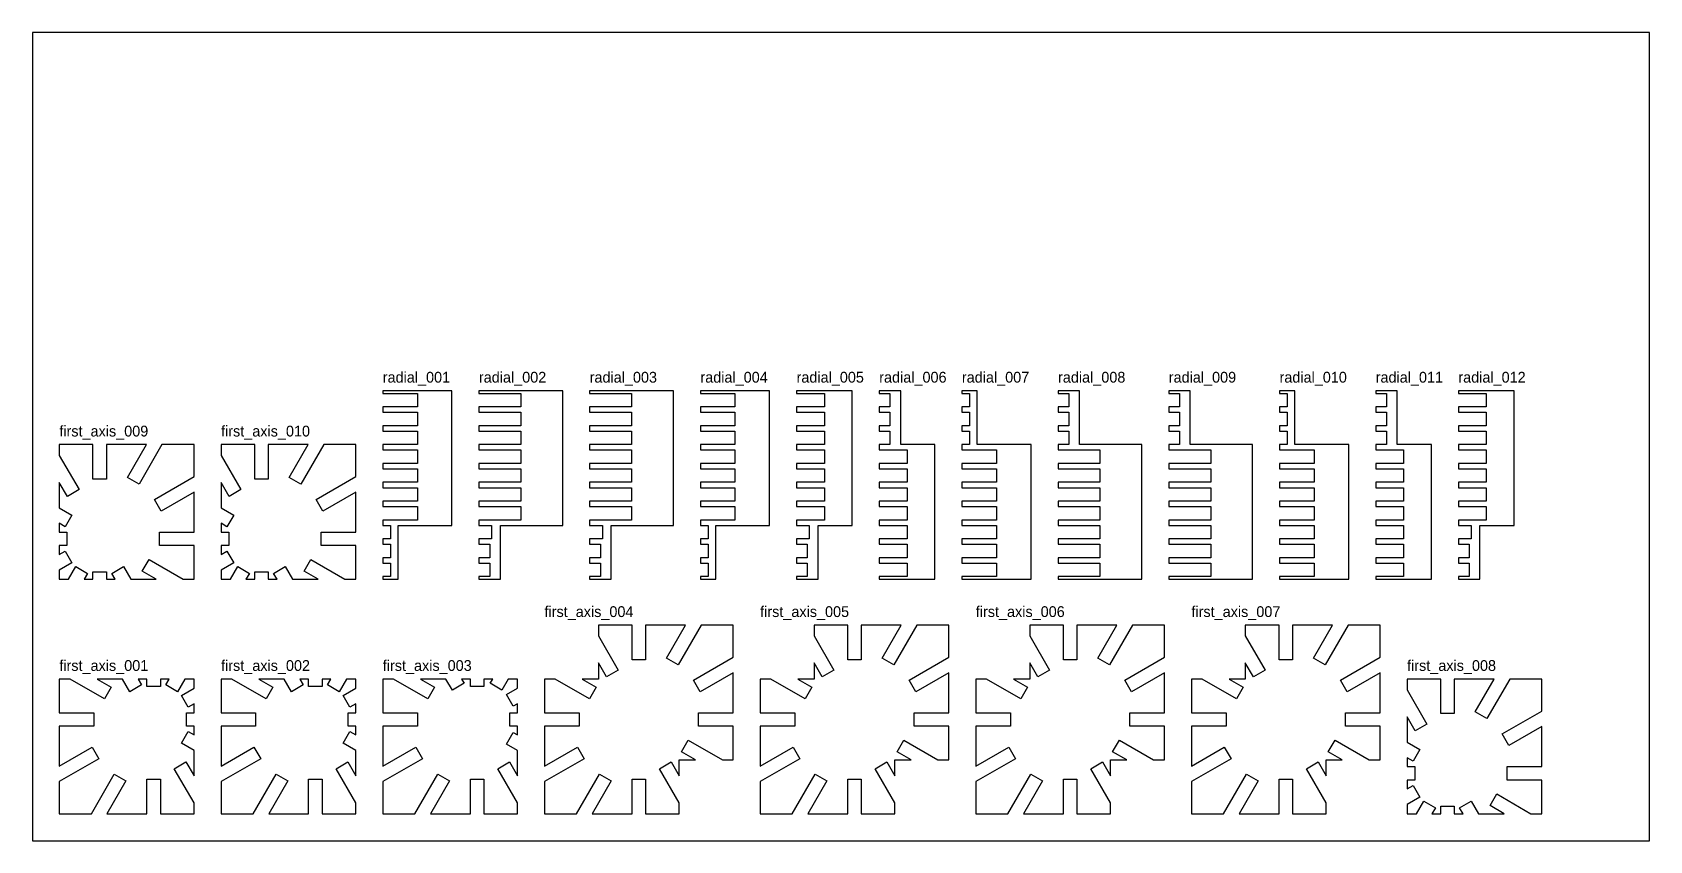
# Model space of a CAD drawing. Header units: metres. Extents: x 0 to 600, y 0 to 300.
import ezdxf

# ---------------------------------------------------------------- set-up
doc = ezdxf.new("R2010")
doc.units = ezdxf.units.M

msp = doc.modelspace()

# ---------------------------------------------------------------- linework, layer by layer
at = {"layer": 'first_axis_001'}
for p, q in [((14.019238, 60), (10, 60)), ((10, 60), (10, 47.5)), ((26.719555, 52.667468), (14.019238, 60)), ((33.452995, 60), (24.019238, 60)), ((24.019238, 60), (29.219555, 56.997595)), ((36.172278, 55.290064), (33.452995, 60)), ((42.5, 60), (39.226497, 60)), ((39.226497, 60), (40.502405, 57.790064)), ((42.5, 57.165064), (42.5, 60)), ((50.773503, 60), (47.5, 60)), ((47.5, 60), (47.5, 57.165064)), ((49.497595, 57.790064), (50.773503, 60)), ((56.547005, 60), (53.827722, 55.290064)), ((60, 60), (56.547005, 60)), ((60, 56.547005), (60, 60)), ((29.219555, 56.997595), (26.719555, 52.667468)), ((40.502405, 57.790064), (36.172278, 55.290064)), ((47.5, 57.165064), (42.5, 57.165064)), ((53.827722, 55.290064), (49.497595, 57.790064)), ((55.290064, 53.827722), (60, 56.547005)), ((57.790064, 49.497595), (55.290064, 53.827722)), ((60, 50.773503), (57.790064, 49.497595)), ((60, 47.5), (60, 50.773503)), ((10, 47.5), (22.834936, 47.5)), ((22.834936, 42.5), (10, 42.5)), ((10, 42.5), (10, 27.679492)), ((22.834936, 47.5), (22.834936, 42.5)), ((57.165064, 42.5), (57.165064, 47.5)), ((57.165064, 47.5), (60, 47.5)), ((60, 42.5), (57.165064, 42.5)), ((60, 39.226497), (60, 42.5)), ((55.290064, 36.172278), (57.790064, 40.502405)), ((60, 33.452995), (55.290064, 36.172278)), ((57.790064, 40.502405), (60, 39.226497)), ((10, 27.679492), (22.209936, 34.728902)), ((24.709936, 30.398775), (10, 21.905989)), ((22.209936, 34.728902), (24.709936, 30.398775)), ((60, 24.019238), (60, 33.452995)), ((21.905989, 10), (30.398775, 24.709936)), ((30.398775, 24.709936), (34.728902, 22.209936)), ((52.667468, 26.719555), (56.997595, 29.219555)), ((60, 14.019238), (52.667468, 26.719555)), ((56.997595, 29.219555), (60, 24.019238)), ((10, 21.905989), (10, 10)), ((34.728902, 22.209936), (27.679492, 10)), ((42.5, 10), (42.5, 22.834936)), ((42.5, 22.834936), (47.5, 22.834936)), ((47.5, 22.834936), (47.5, 10)), ((60, 10), (60, 14.019238)), ((10, 10), (21.905989, 10)), ((27.679492, 10), (42.5, 10)), ((47.5, 10), (60, 10))]:
    msp.add_line(p, q, dxfattribs=at)
at = {"layer": 'first_axis_002'}
for p, q in [((74.019238, 60), (70, 60)), ((70, 60), (70, 47.5)), ((86.719555, 52.667468), (74.019238, 60)), ((93.452995, 60), (84.019238, 60)), ((84.019238, 60), (89.219555, 56.997595)), ((96.172278, 55.290064), (93.452995, 60)), ((102.5, 60), (99.226497, 60)), ((99.226497, 60), (100.502405, 57.790064)), ((102.5, 57.165064), (102.5, 60)), ((110.773503, 60), (107.5, 60)), ((107.5, 60), (107.5, 57.165064)), ((109.497595, 57.790064), (110.773503, 60)), ((116.547005, 60), (113.827722, 55.290064)), ((120, 60), (116.547005, 60)), ((120, 56.547005), (120, 60)), ((89.219555, 56.997595), (86.719555, 52.667468)), ((100.502405, 57.790064), (96.172278, 55.290064)), ((107.5, 57.165064), (102.5, 57.165064)), ((113.827722, 55.290064), (109.497595, 57.790064)), ((115.290064, 53.827722), (120, 56.547005)), ((117.790064, 49.497595), (115.290064, 53.827722)), ((120, 50.773503), (117.790064, 49.497595)), ((120, 47.5), (120, 50.773503)), ((70, 47.5), (82.834936, 47.5)), ((82.834936, 42.5), (70, 42.5)), ((70, 42.5), (70, 27.679492)), ((82.834936, 47.5), (82.834936, 42.5)), ((117.165064, 42.5), (117.165064, 47.5)), ((117.165064, 47.5), (120, 47.5)), ((120, 42.5), (117.165064, 42.5)), ((120, 39.226497), (120, 42.5)), ((115.290064, 36.172278), (117.790064, 40.502405)), ((120, 33.452995), (115.290064, 36.172278)), ((117.790064, 40.502405), (120, 39.226497)), ((70, 27.679492), (82.209936, 34.728902)), ((84.709936, 30.398775), (70, 21.905989)), ((82.209936, 34.728902), (84.709936, 30.398775)), ((120, 24.019238), (120, 33.452995)), ((81.905989, 10), (90.398775, 24.709936)), ((90.398775, 24.709936), (94.728902, 22.209936)), ((112.667468, 26.719555), (116.997595, 29.219555)), ((120, 14.019238), (112.667468, 26.719555)), ((116.997595, 29.219555), (120, 24.019238)), ((70, 21.905989), (70, 10)), ((94.728902, 22.209936), (87.679492, 10)), ((102.5, 10), (102.5, 22.834936)), ((102.5, 22.834936), (107.5, 22.834936)), ((107.5, 22.834936), (107.5, 10)), ((120, 10), (120, 14.019238)), ((70, 10), (81.905989, 10)), ((87.679492, 10), (102.5, 10)), ((107.5, 10), (120, 10))]:
    msp.add_line(p, q, dxfattribs=at)
at = {"layer": 'first_axis_003'}
for p, q in [((134.019238, 60), (130, 60)), ((130, 60), (130, 47.5)), ((146.719555, 52.667468), (134.019238, 60)), ((153.452995, 60), (144.019238, 60)), ((144.019238, 60), (149.219555, 56.997595)), ((155.811434, 55.915064), (153.452995, 60)), ((162.5, 60), (159.226497, 60)), ((159.226497, 60), (160.141561, 58.415064)), ((162.5, 57.165064), (162.5, 60)), ((170.773503, 60), (167.5, 60)), ((167.5, 60), (167.5, 57.165064)), ((169.858439, 58.415064), (170.773503, 60)), ((176.547005, 60), (174.188566, 55.915064)), ((180, 60), (176.547005, 60)), ((180, 56.547005), (180, 60)), ((149.219555, 56.997595), (146.719555, 52.667468)), ((160.141561, 58.415064), (155.811434, 55.915064)), ((167.5, 57.165064), (162.5, 57.165064)), ((174.188566, 55.915064), (169.858439, 58.415064)), ((175.915064, 54.188566), (180, 56.547005)), ((178.415064, 49.858439), (175.915064, 54.188566)), ((180, 50.773503), (178.415064, 49.858439)), ((180, 47.5), (180, 50.773503)), ((130, 47.5), (142.834936, 47.5)), ((142.834936, 42.5), (130, 42.5)), ((130, 42.5), (130, 27.679492)), ((142.834936, 47.5), (142.834936, 42.5)), ((177.165064, 42.5), (177.165064, 47.5)), ((177.165064, 47.5), (180, 47.5)), ((180, 42.5), (177.165064, 42.5)), ((180, 39.226497), (180, 42.5)), ((175.915064, 35.811434), (178.415064, 40.141561)), ((178.415064, 40.141561), (180, 39.226497)), ((130, 27.679492), (142.209936, 34.728902)), ((144.709936, 30.398775), (130, 21.905989)), ((142.209936, 34.728902), (144.709936, 30.398775)), ((180, 33.452995), (175.915064, 35.811434)), ((180, 24.019238), (180, 33.452995)), ((141.905989, 10), (150.398775, 24.709936)), ((150.398775, 24.709936), (154.728902, 22.209936)), ((172.667468, 26.719555), (176.997595, 29.219555)), ((180, 14.019238), (172.667468, 26.719555)), ((176.997595, 29.219555), (180, 24.019238)), ((130, 21.905989), (130, 10)), ((154.728902, 22.209936), (147.679492, 10)), ((162.5, 10), (162.5, 22.834936)), ((162.5, 22.834936), (167.5, 22.834936)), ((167.5, 22.834936), (167.5, 10)), ((180, 10), (180, 14.019238)), ((130, 10), (141.905989, 10)), ((147.679492, 10), (162.5, 10)), ((167.5, 10), (180, 10))]:
    msp.add_line(p, q, dxfattribs=at)
at = {"layer": 'first_axis_004'}
for p, q in [((222.5, 80), (210, 80)), ((210, 80), (210, 75.980762)), ((222.5, 67.165064), (222.5, 80)), ((242.320508, 80), (227.5, 80)), ((227.5, 80), (227.5, 67.165064)), ((235.271098, 67.790064), (242.320508, 80)), ((248.094011, 80), (239.601225, 65.290064)), ((260, 80), (248.094011, 80)), ((260, 68.094011), (260, 80)), ((210, 75.980762), (217.332532, 63.280445)), ((227.5, 67.165064), (222.5, 67.165064)), ((239.601225, 65.290064), (235.271098, 67.790064)), ((245.290064, 59.601225), (260, 68.094011)), ((194.019238, 60), (190, 60)), ((190, 60), (190, 47.5)), ((206.719555, 52.667468), (194.019238, 60)), ((210, 60), (204.019238, 60)), ((204.019238, 60), (209.219555, 56.997595)), ((213.002405, 60.780445), (210, 65.980762)), ((210, 65.980762), (210, 60)), ((217.332532, 63.280445), (213.002405, 60.780445)), ((260, 62.320508), (247.790064, 55.271098)), ((260, 47.5), (260, 62.320508)), ((209.219555, 56.997595), (206.719555, 52.667468)), ((247.790064, 55.271098), (245.290064, 59.601225)), ((190, 47.5), (202.834936, 47.5)), ((202.834936, 42.5), (190, 42.5)), ((190, 42.5), (190, 27.679492)), ((202.834936, 47.5), (202.834936, 42.5)), ((247.165064, 42.5), (247.165064, 47.5)), ((247.165064, 47.5), (260, 47.5)), ((260, 42.5), (247.165064, 42.5)), ((260, 30), (260, 42.5)), ((240.780445, 33.002405), (243.280445, 37.332532)), ((243.280445, 37.332532), (255.980762, 30)), ((190, 27.679492), (202.209936, 34.728902)), ((204.709936, 30.398775), (190, 21.905989)), ((202.209936, 34.728902), (204.709936, 30.398775)), ((240, 24.019238), (240, 30)), ((240, 30), (245.980762, 30)), ((245.980762, 30), (240.780445, 33.002405)), ((255.980762, 30), (260, 30)), ((201.905989, 10), (210.398775, 24.709936)), ((210.398775, 24.709936), (214.728902, 22.209936)), ((232.667468, 26.719555), (236.997595, 29.219555)), ((240, 14.019238), (232.667468, 26.719555)), ((236.997595, 29.219555), (240, 24.019238)), ((190, 21.905989), (190, 10)), ((214.728902, 22.209936), (207.679492, 10)), ((222.5, 10), (222.5, 22.834936)), ((222.5, 22.834936), (227.5, 22.834936)), ((227.5, 22.834936), (227.5, 10)), ((240, 10), (240, 14.019238)), ((190, 10), (201.905989, 10)), ((207.679492, 10), (222.5, 10)), ((227.5, 10), (240, 10))]:
    msp.add_line(p, q, dxfattribs=at)
at = {"layer": 'first_axis_005'}
for p, q in [((302.5, 80), (290, 80)), ((290, 80), (290, 75.980762)), ((302.5, 67.165064), (302.5, 80)), ((322.320508, 80), (307.5, 80)), ((307.5, 80), (307.5, 67.165064)), ((315.271098, 67.790064), (322.320508, 80)), ((328.094011, 80), (319.601225, 65.290064)), ((340, 80), (328.094011, 80)), ((340, 68.094011), (340, 80)), ((290, 75.980762), (297.332532, 63.280445)), ((307.5, 67.165064), (302.5, 67.165064)), ((319.601225, 65.290064), (315.271098, 67.790064)), ((325.290064, 59.601225), (340, 68.094011)), ((274.019238, 60), (270, 60)), ((270, 60), (270, 47.5)), ((286.719555, 52.667468), (274.019238, 60)), ((290, 60), (284.019238, 60)), ((284.019238, 60), (289.219555, 56.997595)), ((293.002405, 60.780445), (290, 65.980762)), ((290, 65.980762), (290, 60)), ((297.332532, 63.280445), (293.002405, 60.780445)), ((340, 62.320508), (327.790064, 55.271098)), ((340, 47.5), (340, 62.320508)), ((289.219555, 56.997595), (286.719555, 52.667468)), ((327.790064, 55.271098), (325.290064, 59.601225)), ((270, 47.5), (282.834936, 47.5)), ((282.834936, 42.5), (270, 42.5)), ((270, 42.5), (270, 27.679492)), ((282.834936, 47.5), (282.834936, 42.5)), ((327.165064, 42.5), (327.165064, 47.5)), ((327.165064, 47.5), (340, 47.5)), ((340, 42.5), (327.165064, 42.5)), ((340, 30), (340, 42.5)), ((320.780445, 33.002405), (323.280445, 37.332532)), ((323.280445, 37.332532), (335.980762, 30)), ((270, 27.679492), (282.209936, 34.728902)), ((284.709936, 30.398775), (270, 21.905989)), ((282.209936, 34.728902), (284.709936, 30.398775)), ((320, 24.019238), (320, 30)), ((320, 30), (325.980762, 30)), ((325.980762, 30), (320.780445, 33.002405)), ((335.980762, 30), (340, 30)), ((281.905989, 10), (290.398775, 24.709936)), ((290.398775, 24.709936), (294.728902, 22.209936)), ((312.667468, 26.719555), (316.997595, 29.219555)), ((320, 14.019238), (312.667468, 26.719555)), ((316.997595, 29.219555), (320, 24.019238)), ((270, 21.905989), (270, 10)), ((294.728902, 22.209936), (287.679492, 10)), ((302.5, 10), (302.5, 22.834936)), ((302.5, 22.834936), (307.5, 22.834936)), ((307.5, 22.834936), (307.5, 10)), ((320, 10), (320, 14.019238)), ((270, 10), (281.905989, 10)), ((287.679492, 10), (302.5, 10)), ((307.5, 10), (320, 10))]:
    msp.add_line(p, q, dxfattribs=at)
at = {"layer": 'first_axis_006'}
for p, q in [((382.5, 80), (370, 80)), ((370, 80), (370, 75.980762)), ((382.5, 67.165064), (382.5, 80)), ((402.320508, 80), (387.5, 80)), ((387.5, 80), (387.5, 67.165064)), ((395.271098, 67.790064), (402.320508, 80)), ((408.094011, 80), (399.601225, 65.290064)), ((420, 80), (408.094011, 80)), ((420, 68.094011), (420, 80)), ((370, 75.980762), (377.332532, 63.280445)), ((387.5, 67.165064), (382.5, 67.165064)), ((399.601225, 65.290064), (395.271098, 67.790064)), ((405.290064, 59.601225), (420, 68.094011)), ((354.019238, 60), (350, 60)), ((350, 60), (350, 47.5)), ((366.719555, 52.667468), (354.019238, 60)), ((370, 60), (364.019238, 60)), ((364.019238, 60), (369.219555, 56.997595)), ((373.002405, 60.780445), (370, 65.980762)), ((370, 65.980762), (370, 60)), ((377.332532, 63.280445), (373.002405, 60.780445)), ((420, 62.320508), (407.790064, 55.271098)), ((420, 47.5), (420, 62.320508)), ((369.219555, 56.997595), (366.719555, 52.667468)), ((407.790064, 55.271098), (405.290064, 59.601225)), ((350, 47.5), (362.834936, 47.5)), ((362.834936, 42.5), (350, 42.5)), ((350, 42.5), (350, 27.679492)), ((362.834936, 47.5), (362.834936, 42.5)), ((407.165064, 42.5), (407.165064, 47.5)), ((407.165064, 47.5), (420, 47.5)), ((420, 42.5), (407.165064, 42.5)), ((420, 30), (420, 42.5)), ((400.780445, 33.002405), (403.280445, 37.332532)), ((403.280445, 37.332532), (415.980762, 30)), ((350, 27.679492), (362.209936, 34.728902)), ((364.709936, 30.398775), (350, 21.905989)), ((362.209936, 34.728902), (364.709936, 30.398775)), ((400, 24.019238), (400, 30)), ((400, 30), (405.980762, 30)), ((405.980762, 30), (400.780445, 33.002405)), ((415.980762, 30), (420, 30)), ((361.905989, 10), (370.398775, 24.709936)), ((370.398775, 24.709936), (374.728902, 22.209936)), ((392.667468, 26.719555), (396.997595, 29.219555)), ((400, 14.019238), (392.667468, 26.719555)), ((396.997595, 29.219555), (400, 24.019238)), ((350, 21.905989), (350, 10)), ((374.728902, 22.209936), (367.679492, 10)), ((382.5, 10), (382.5, 22.834936)), ((382.5, 22.834936), (387.5, 22.834936)), ((387.5, 22.834936), (387.5, 10)), ((400, 10), (400, 14.019238)), ((350, 10), (361.905989, 10)), ((367.679492, 10), (382.5, 10)), ((387.5, 10), (400, 10))]:
    msp.add_line(p, q, dxfattribs=at)
at = {"layer": 'first_axis_007'}
for p, q in [((462.5, 80), (450, 80)), ((450, 80), (450, 75.980762)), ((462.5, 67.165064), (462.5, 80)), ((482.320508, 80), (467.5, 80)), ((467.5, 80), (467.5, 67.165064)), ((475.271098, 67.790064), (482.320508, 80)), ((488.094011, 80), (479.601225, 65.290064)), ((500, 80), (488.094011, 80)), ((500, 68.094011), (500, 80)), ((450, 75.980762), (457.332532, 63.280445)), ((467.5, 67.165064), (462.5, 67.165064)), ((479.601225, 65.290064), (475.271098, 67.790064)), ((485.290064, 59.601225), (500, 68.094011)), ((434.019238, 60), (430, 60)), ((430, 60), (430, 47.5)), ((446.719555, 52.667468), (434.019238, 60)), ((450, 60), (444.019238, 60)), ((444.019238, 60), (449.219555, 56.997595)), ((453.002405, 60.780445), (450, 65.980762)), ((450, 65.980762), (450, 60)), ((457.332532, 63.280445), (453.002405, 60.780445)), ((500, 62.320508), (487.790064, 55.271098)), ((500, 47.5), (500, 62.320508)), ((449.219555, 56.997595), (446.719555, 52.667468)), ((487.790064, 55.271098), (485.290064, 59.601225)), ((430, 47.5), (442.834936, 47.5)), ((442.834936, 42.5), (430, 42.5)), ((430, 42.5), (430, 27.679492)), ((442.834936, 47.5), (442.834936, 42.5)), ((487.165064, 42.5), (487.165064, 47.5)), ((487.165064, 47.5), (500, 47.5)), ((500, 42.5), (487.165064, 42.5)), ((500, 30), (500, 42.5)), ((480.780445, 33.002405), (483.280445, 37.332532)), ((483.280445, 37.332532), (495.980762, 30)), ((430, 27.679492), (442.209936, 34.728902)), ((444.709936, 30.398775), (430, 21.905989)), ((442.209936, 34.728902), (444.709936, 30.398775)), ((480, 24.019238), (480, 30)), ((480, 30), (485.980762, 30)), ((485.980762, 30), (480.780445, 33.002405)), ((495.980762, 30), (500, 30)), ((441.905989, 10), (450.398775, 24.709936)), ((450.398775, 24.709936), (454.728902, 22.209936)), ((472.667468, 26.719555), (476.997595, 29.219555)), ((480, 14.019238), (472.667468, 26.719555)), ((476.997595, 29.219555), (480, 24.019238)), ((430, 21.905989), (430, 10)), ((454.728902, 22.209936), (447.679492, 10)), ((462.5, 10), (462.5, 22.834936)), ((462.5, 22.834936), (467.5, 22.834936)), ((467.5, 22.834936), (467.5, 10)), ((480, 10), (480, 14.019238)), ((430, 10), (441.905989, 10)), ((447.679492, 10), (462.5, 10)), ((467.5, 10), (480, 10))]:
    msp.add_line(p, q, dxfattribs=at)
at = {"layer": 'first_axis_008'}
for p, q in [((522.5, 60), (510, 60)), ((510, 60), (510, 55.980762)), ((522.5, 47.165064), (522.5, 60)), ((542.320508, 60), (527.5, 60)), ((527.5, 60), (527.5, 47.165064)), ((535.271098, 47.790064), (542.320508, 60)), ((548.094011, 60), (539.601225, 45.290064)), ((560, 60), (548.094011, 60)), ((560, 48.094011), (560, 60)), ((510, 55.980762), (517.332532, 43.280445)), ((545.290064, 39.601225), (560, 48.094011)), ((513.002405, 40.780445), (510, 45.980762)), ((510, 45.980762), (510, 36.547005)), ((517.332532, 43.280445), (513.002405, 40.780445)), ((527.5, 47.165064), (522.5, 47.165064)), ((539.601225, 45.290064), (535.271098, 47.790064)), ((560, 42.320508), (547.790064, 35.271098)), ((560, 27.5), (560, 42.320508)), ((510, 36.547005), (514.709936, 33.827722)), ((547.790064, 35.271098), (545.290064, 39.601225)), ((512.209936, 29.497595), (510, 30.773503)), ((510, 30.773503), (510, 27.5)), ((514.709936, 33.827722), (512.209936, 29.497595)), ((510, 27.5), (512.834936, 27.5)), ((512.834936, 27.5), (512.834936, 22.5)), ((547.165064, 22.5), (547.165064, 27.5)), ((547.165064, 27.5), (560, 27.5)), ((512.834936, 22.5), (510, 22.5)), ((510, 22.5), (510, 19.226497)), ((510, 19.226497), (512.209936, 20.502405)), ((512.209936, 20.502405), (514.709936, 16.172278)), ((560, 22.5), (547.165064, 22.5)), ((560, 10), (560, 22.5)), ((514.709936, 16.172278), (510, 13.452995)), ((510, 13.452995), (510, 10)), ((513.452995, 10), (516.172278, 14.709936)), ((516.172278, 14.709936), (520.502405, 12.209936)), ((520.502405, 12.209936), (519.226497, 10)), ((522.5, 10), (522.5, 12.834936)), ((522.5, 12.834936), (527.5, 12.834936)), ((527.5, 12.834936), (527.5, 10)), ((529.497595, 12.209936), (533.827722, 14.709936)), ((530.773503, 10), (529.497595, 12.209936)), ((533.827722, 14.709936), (536.547005, 10)), ((540.780445, 13.002405), (543.280445, 17.332532)), ((545.980762, 10), (540.780445, 13.002405)), ((543.280445, 17.332532), (555.980762, 10)), ((510, 10), (513.452995, 10)), ((519.226497, 10), (522.5, 10)), ((527.5, 10), (530.773503, 10)), ((536.547005, 10), (545.980762, 10)), ((555.980762, 10), (560, 10))]:
    msp.add_line(p, q, dxfattribs=at)
at = {"layer": 'first_axis_009'}
for p, q in [((22.5, 147), (10, 147)), ((10, 147), (10, 142.980762)), ((22.5, 134.165064), (22.5, 147)), ((42.320508, 147), (27.5, 147)), ((27.5, 147), (27.5, 134.165064)), ((35.271098, 134.790064), (42.320508, 147)), ((48.094011, 147), (39.601225, 132.290064)), ((60, 147), (48.094011, 147)), ((60, 135.094011), (60, 147)), ((10, 142.980762), (17.332532, 130.280445)), ((13.002405, 127.780445), (10, 132.980762)), ((10, 132.980762), (10, 123.547005)), ((27.5, 134.165064), (22.5, 134.165064)), ((39.601225, 132.290064), (35.271098, 134.790064)), ((45.290064, 126.601225), (60, 135.094011)), ((17.332532, 130.280445), (13.002405, 127.780445)), ((47.790064, 122.271098), (45.290064, 126.601225)), ((60, 129.320508), (47.790064, 122.271098)), ((60, 114.5), (60, 129.320508)), ((10, 123.547005), (14.709936, 120.827722)), ((14.709936, 120.827722), (12.209936, 116.497595)), ((12.209936, 116.497595), (10, 117.773503)), ((10, 117.773503), (10, 114.5)), ((10, 114.5), (12.834936, 114.5)), ((12.834936, 114.5), (12.834936, 109.5)), ((47.165064, 109.5), (47.165064, 114.5)), ((47.165064, 114.5), (60, 114.5)), ((12.834936, 109.5), (10, 109.5)), ((10, 109.5), (10, 106.226497)), ((60, 109.5), (47.165064, 109.5)), ((60, 97), (60, 109.5)), ((10, 106.226497), (12.209936, 107.502405)), ((14.709936, 103.172278), (10, 100.452995)), ((12.209936, 107.502405), (14.709936, 103.172278)), ((40.780445, 100.002405), (43.280445, 104.332532)), ((43.280445, 104.332532), (55.980762, 97)), ((10, 100.452995), (10, 97)), ((10, 97), (13.452995, 97)), ((13.452995, 97), (16.172278, 101.709936)), ((16.172278, 101.709936), (20.502405, 99.209936)), ((20.502405, 99.209936), (19.226497, 97)), ((19.226497, 97), (22.5, 97)), ((22.5, 97), (22.5, 99.834936)), ((22.5, 99.834936), (27.5, 99.834936)), ((27.5, 99.834936), (27.5, 97)), ((27.5, 97), (30.773503, 97)), ((29.497595, 99.209936), (33.827722, 101.709936)), ((30.773503, 97), (29.497595, 99.209936)), ((33.827722, 101.709936), (36.547005, 97)), ((36.547005, 97), (45.980762, 97)), ((45.980762, 97), (40.780445, 100.002405)), ((55.980762, 97), (60, 97))]:
    msp.add_line(p, q, dxfattribs=at)
at = {"layer": 'first_axis_010'}
for p, q in [((82.5, 147), (70, 147)), ((70, 147), (70, 142.980762)), ((82.5, 134.165064), (82.5, 147)), ((102.320508, 147), (87.5, 147)), ((87.5, 147), (87.5, 134.165064)), ((95.271098, 134.790064), (102.320508, 147)), ((108.094011, 147), (99.601225, 132.290064)), ((120, 147), (108.094011, 147)), ((120, 135.094011), (120, 147)), ((70, 142.980762), (77.332532, 130.280445)), ((73.002405, 127.780445), (70, 132.980762)), ((70, 132.980762), (70, 123.547005)), ((87.5, 134.165064), (82.5, 134.165064)), ((99.601225, 132.290064), (95.271098, 134.790064)), ((105.290064, 126.601225), (120, 135.094011)), ((77.332532, 130.280445), (73.002405, 127.780445)), ((107.790064, 122.271098), (105.290064, 126.601225)), ((120, 129.320508), (107.790064, 122.271098)), ((120, 114.5), (120, 129.320508)), ((70, 123.547005), (74.709936, 120.827722)), ((74.709936, 120.827722), (72.209936, 116.497595)), ((72.209936, 116.497595), (70, 117.773503)), ((70, 117.773503), (70, 114.5)), ((70, 114.5), (72.834936, 114.5)), ((72.834936, 114.5), (72.834936, 109.5)), ((107.165064, 109.5), (107.165064, 114.5)), ((107.165064, 114.5), (120, 114.5)), ((72.834936, 109.5), (70, 109.5)), ((70, 109.5), (70, 106.226497)), ((120, 109.5), (107.165064, 109.5)), ((120, 97), (120, 109.5)), ((70, 106.226497), (72.209936, 107.502405)), ((74.709936, 103.172278), (70, 100.452995)), ((72.209936, 107.502405), (74.709936, 103.172278)), ((100.780445, 100.002405), (103.280445, 104.332532)), ((103.280445, 104.332532), (115.980762, 97)), ((70, 100.452995), (70, 97)), ((70, 97), (73.452995, 97)), ((73.452995, 97), (76.172278, 101.709936)), ((76.172278, 101.709936), (80.502405, 99.209936)), ((80.502405, 99.209936), (79.226497, 97)), ((79.226497, 97), (82.5, 97)), ((82.5, 97), (82.5, 99.834936)), ((82.5, 99.834936), (87.5, 99.834936)), ((87.5, 99.834936), (87.5, 97)), ((87.5, 97), (90.773503, 97)), ((89.497595, 99.209936), (93.827722, 101.709936)), ((90.773503, 97), (89.497595, 99.209936)), ((93.827722, 101.709936), (96.547005, 97)), ((96.547005, 97), (105.980762, 97)), ((105.980762, 97), (100.780445, 100.002405)), ((115.980762, 97), (120, 97))]:
    msp.add_line(p, q, dxfattribs=at)
at = {"layer": 'radial_001'}
for p, q in [((155.669873, 167), (130, 167)), ((130, 167), (130, 166)), ((130, 166), (142.834936, 166)), ((142.834936, 166), (142.834936, 161)), ((155.669873, 117), (155.669873, 167)), ((142.834936, 161), (130, 161)), ((130, 161), (130, 159)), ((130, 159), (142.834936, 159)), ((142.834936, 159), (142.834936, 154)), ((142.834936, 154), (130, 154)), ((130, 154), (130, 152)), ((130, 152), (142.834936, 152)), ((142.834936, 152), (142.834936, 147)), ((142.834936, 147), (130, 147)), ((130, 147), (130, 145)), ((130, 145), (142.834936, 145)), ((142.834936, 145), (142.834936, 140)), ((142.834936, 140), (130, 140)), ((130, 140), (130, 138)), ((130, 138), (142.834936, 138)), ((142.834936, 138), (142.834936, 133)), ((142.834936, 133), (130, 133)), ((130, 133), (130, 131)), ((130, 131), (142.834936, 131)), ((142.834936, 126), (130, 126)), ((130, 126), (130, 124)), ((142.834936, 131), (142.834936, 126)), ((130, 124), (142.834936, 124)), ((142.834936, 124), (142.834936, 119)), ((142.834936, 119), (130, 119)), ((130, 119), (130, 117)), ((130, 117), (132.834936, 117)), ((132.834936, 117), (132.834936, 112)), ((135.669873, 117), (155.669873, 117)), ((135.669873, 97), (135.669873, 117)), ((132.834936, 112), (130, 112)), ((130, 112), (130, 110)), ((130, 110), (132.834936, 110)), ((132.834936, 110), (132.834936, 105)), ((132.834936, 105), (130, 105)), ((130, 105), (130, 103)), ((130, 103), (132.834936, 103)), ((132.834936, 103), (132.834936, 98)), ((132.834936, 98), (130, 98)), ((130, 98), (130, 97)), ((130, 97), (135.669873, 97))]:
    msp.add_line(p, q, dxfattribs=at)
at = {"layer": 'radial_002'}
for p, q in [((196.754265, 167), (165.669873, 167)), ((165.669873, 167), (165.669873, 166)), ((165.669873, 166), (181.212069, 166)), ((181.212069, 166), (181.212069, 161)), ((196.754265, 117), (196.754265, 167)), ((181.212069, 161), (165.669873, 161)), ((165.669873, 161), (165.669873, 159)), ((165.669873, 159), (181.212069, 159)), ((181.212069, 159), (181.212069, 154)), ((181.212069, 154), (165.669873, 154)), ((165.669873, 154), (165.669873, 152)), ((165.669873, 152), (181.212069, 152)), ((181.212069, 152), (181.212069, 147)), ((181.212069, 147), (165.669873, 147)), ((165.669873, 147), (165.669873, 145)), ((165.669873, 145), (181.212069, 145)), ((181.212069, 145), (181.212069, 140)), ((181.212069, 140), (165.669873, 140)), ((165.669873, 140), (165.669873, 138)), ((165.669873, 138), (181.212069, 138)), ((181.212069, 138), (181.212069, 133)), ((181.212069, 133), (165.669873, 133)), ((165.669873, 133), (165.669873, 131)), ((165.669873, 131), (181.212069, 131)), ((181.212069, 126), (165.669873, 126)), ((165.669873, 126), (165.669873, 124)), ((181.212069, 131), (181.212069, 126)), ((165.669873, 124), (181.212069, 124)), ((181.212069, 124), (181.212069, 119)), ((181.212069, 119), (165.669873, 119)), ((165.669873, 119), (165.669873, 117)), ((165.669873, 117), (170.386751, 117)), ((170.386751, 117), (170.386751, 112)), ((173.660254, 117), (196.754265, 117)), ((173.660254, 97), (173.660254, 117)), ((170.386751, 112), (165.669873, 112)), ((165.669873, 112), (165.669873, 110)), ((165.669873, 110), (169.665064, 110)), ((169.665064, 110), (169.665064, 105)), ((169.665064, 105), (165.669873, 105)), ((165.669873, 105), (165.669873, 103)), ((165.669873, 103), (169.665064, 103)), ((169.665064, 103), (169.665064, 98)), ((169.665064, 98), (165.669873, 98)), ((165.669873, 98), (165.669873, 97)), ((165.669873, 97), (173.660254, 97))]:
    msp.add_line(p, q, dxfattribs=at)
at = {"layer": 'radial_003'}
for p, q in [((237.838657, 167), (206.754265, 167)), ((206.754265, 167), (206.754265, 166)), ((206.754265, 166), (222.296461, 166)), ((222.296461, 166), (222.296461, 161)), ((237.838657, 117), (237.838657, 167)), ((222.296461, 161), (206.754265, 161)), ((206.754265, 161), (206.754265, 159)), ((206.754265, 159), (222.296461, 159)), ((222.296461, 159), (222.296461, 154)), ((222.296461, 154), (206.754265, 154)), ((206.754265, 154), (206.754265, 152)), ((206.754265, 152), (222.296461, 152)), ((222.296461, 152), (222.296461, 147)), ((222.296461, 147), (206.754265, 147)), ((206.754265, 147), (206.754265, 145)), ((206.754265, 145), (222.296461, 145)), ((222.296461, 145), (222.296461, 140)), ((222.296461, 140), (206.754265, 140)), ((206.754265, 140), (206.754265, 138)), ((206.754265, 138), (222.296461, 138)), ((222.296461, 138), (222.296461, 133)), ((222.296461, 133), (206.754265, 133)), ((206.754265, 133), (206.754265, 131)), ((206.754265, 131), (222.296461, 131)), ((222.296461, 126), (206.754265, 126)), ((206.754265, 126), (206.754265, 124)), ((222.296461, 131), (222.296461, 126)), ((206.754265, 124), (222.296461, 124)), ((222.296461, 124), (222.296461, 119)), ((222.296461, 119), (206.754265, 119)), ((206.754265, 119), (206.754265, 117)), ((206.754265, 117), (211.471143, 117)), ((211.471143, 117), (211.471143, 112)), ((214.744646, 117), (237.838657, 117)), ((214.744646, 97), (214.744646, 117)), ((211.471143, 112), (206.754265, 112)), ((206.754265, 112), (206.754265, 110)), ((206.754265, 110), (210.749455, 110)), ((210.749455, 110), (210.749455, 105)), ((210.749455, 105), (206.754265, 105)), ((206.754265, 105), (206.754265, 103)), ((206.754265, 103), (210.749455, 103)), ((210.749455, 103), (210.749455, 98)), ((210.749455, 98), (206.754265, 98)), ((206.754265, 98), (206.754265, 97)), ((206.754265, 97), (214.744646, 97))]:
    msp.add_line(p, q, dxfattribs=at)
at = {"layer": 'radial_004'}
for p, q in [((273.50853, 167), (247.838657, 167)), ((247.838657, 167), (247.838657, 166)), ((247.838657, 166), (260.673593, 166)), ((260.673593, 166), (260.673593, 161)), ((273.50853, 117), (273.50853, 167)), ((260.673593, 161), (247.838657, 161)), ((247.838657, 161), (247.838657, 159)), ((247.838657, 159), (260.673593, 159)), ((260.673593, 159), (260.673593, 154)), ((260.673593, 154), (247.838657, 154)), ((247.838657, 154), (247.838657, 152)), ((247.838657, 152), (260.673593, 152)), ((260.673593, 152), (260.673593, 147)), ((260.673593, 147), (247.838657, 147)), ((247.838657, 147), (247.838657, 145)), ((247.838657, 145), (260.673593, 145)), ((260.673593, 145), (260.673593, 140)), ((260.673593, 140), (247.838657, 140)), ((247.838657, 140), (247.838657, 138)), ((247.838657, 138), (260.673593, 138)), ((260.673593, 138), (260.673593, 133)), ((260.673593, 133), (247.838657, 133)), ((247.838657, 133), (247.838657, 131)), ((247.838657, 131), (260.673593, 131)), ((260.673593, 126), (247.838657, 126)), ((247.838657, 126), (247.838657, 124)), ((260.673593, 131), (260.673593, 126)), ((247.838657, 124), (260.673593, 124)), ((260.673593, 124), (260.673593, 119)), ((260.673593, 119), (247.838657, 119)), ((247.838657, 119), (247.838657, 117)), ((247.838657, 117), (250.673593, 117)), ((250.673593, 117), (250.673593, 112)), ((253.50853, 117), (273.50853, 117)), ((253.50853, 97), (253.50853, 117)), ((250.673593, 112), (247.838657, 112)), ((247.838657, 112), (247.838657, 110)), ((247.838657, 110), (250.673593, 110)), ((250.673593, 110), (250.673593, 105)), ((250.673593, 105), (247.838657, 105)), ((247.838657, 105), (247.838657, 103)), ((247.838657, 103), (250.673593, 103)), ((250.673593, 103), (250.673593, 98)), ((250.673593, 98), (247.838657, 98)), ((247.838657, 98), (247.838657, 97)), ((247.838657, 97), (253.50853, 97))]:
    msp.add_line(p, q, dxfattribs=at)
at = {"layer": 'radial_005'}
for p, q in [((304.178403, 167), (283.50853, 167)), ((283.50853, 167), (283.50853, 166)), ((283.50853, 166), (293.843466, 166)), ((293.843466, 166), (293.843466, 161)), ((304.178403, 117), (304.178403, 167)), ((293.843466, 161), (283.50853, 161)), ((283.50853, 161), (283.50853, 159)), ((283.50853, 159), (293.843466, 159)), ((293.843466, 159), (293.843466, 154)), ((293.843466, 154), (283.50853, 154)), ((283.50853, 154), (283.50853, 152)), ((283.50853, 152), (293.843466, 152)), ((293.843466, 152), (293.843466, 147)), ((293.843466, 147), (283.50853, 147)), ((283.50853, 147), (283.50853, 145)), ((283.50853, 145), (293.843466, 145)), ((293.843466, 145), (293.843466, 140)), ((293.843466, 140), (283.50853, 140)), ((283.50853, 140), (283.50853, 138)), ((283.50853, 138), (293.843466, 138)), ((293.843466, 138), (293.843466, 133)), ((293.843466, 133), (283.50853, 133)), ((283.50853, 133), (283.50853, 131)), ((283.50853, 131), (293.843466, 131)), ((293.843466, 126), (283.50853, 126)), ((283.50853, 126), (283.50853, 124)), ((293.843466, 131), (293.843466, 126)), ((283.50853, 124), (293.843466, 124)), ((293.843466, 124), (293.843466, 119)), ((293.843466, 119), (283.50853, 119)), ((283.50853, 119), (283.50853, 117)), ((283.50853, 117), (288.225408, 117)), ((288.225408, 117), (288.225408, 112)), ((291.498911, 117), (304.178403, 117)), ((291.498911, 97), (291.498911, 117)), ((288.225408, 112), (283.50853, 112)), ((283.50853, 112), (283.50853, 110)), ((283.50853, 110), (287.50372, 110)), ((287.50372, 110), (287.50372, 105)), ((287.50372, 105), (283.50853, 105)), ((283.50853, 105), (283.50853, 103)), ((283.50853, 103), (287.50372, 103)), ((287.50372, 103), (287.50372, 98)), ((287.50372, 98), (283.50853, 98)), ((283.50853, 98), (283.50853, 97)), ((283.50853, 97), (291.498911, 97))]:
    msp.add_line(p, q, dxfattribs=at)
at = {"layer": 'radial_006'}
for p, q in [((322.168784, 167), (314.178403, 167)), ((314.178403, 167), (314.178403, 166)), ((314.178403, 166), (318.173593, 166)), ((318.173593, 166), (318.173593, 161)), ((322.168784, 147), (322.168784, 167)), ((318.173593, 161), (314.178403, 161)), ((314.178403, 161), (314.178403, 159)), ((314.178403, 159), (318.173593, 159)), ((318.173593, 159), (318.173593, 154)), ((318.173593, 154), (314.178403, 154)), ((314.178403, 154), (314.178403, 152)), ((314.178403, 152), (318.173593, 152)), ((318.173593, 152), (318.173593, 147)), ((318.173593, 147), (314.178403, 147)), ((314.178403, 147), (314.178403, 145)), ((314.178403, 145), (324.513339, 145)), ((334.848276, 147), (322.168784, 147)), ((324.513339, 145), (324.513339, 140)), ((334.848276, 97), (334.848276, 147)), ((324.513339, 140), (314.178403, 140)), ((314.178403, 140), (314.178403, 138)), ((314.178403, 138), (324.513339, 138)), ((324.513339, 138), (324.513339, 133)), ((324.513339, 133), (314.178403, 133)), ((314.178403, 133), (314.178403, 131)), ((314.178403, 131), (324.513339, 131)), ((324.513339, 126), (314.178403, 126)), ((314.178403, 126), (314.178403, 124)), ((324.513339, 131), (324.513339, 126)), ((314.178403, 124), (324.513339, 124)), ((324.513339, 124), (324.513339, 119)), ((324.513339, 119), (314.178403, 119)), ((314.178403, 119), (314.178403, 117)), ((314.178403, 117), (324.513339, 117)), ((324.513339, 117), (324.513339, 112)), ((324.513339, 112), (314.178403, 112)), ((314.178403, 112), (314.178403, 110)), ((314.178403, 110), (324.513339, 110)), ((324.513339, 110), (324.513339, 105)), ((324.513339, 105), (314.178403, 105)), ((314.178403, 105), (314.178403, 103)), ((314.178403, 103), (324.513339, 103)), ((324.513339, 103), (324.513339, 98)), ((324.513339, 98), (314.178403, 98)), ((314.178403, 98), (314.178403, 97)), ((314.178403, 97), (334.848276, 97))]:
    msp.add_line(p, q, dxfattribs=at)
at = {"layer": 'radial_007'}
for p, q in [((350.518149, 167), (344.848276, 167)), ((344.848276, 167), (344.848276, 166)), ((344.848276, 166), (347.683212, 166)), ((347.683212, 166), (347.683212, 161)), ((350.518149, 147), (350.518149, 167)), ((347.683212, 161), (344.848276, 161)), ((344.848276, 161), (344.848276, 159)), ((344.848276, 159), (347.683212, 159)), ((347.683212, 159), (347.683212, 154)), ((347.683212, 154), (344.848276, 154)), ((344.848276, 154), (344.848276, 152)), ((344.848276, 152), (347.683212, 152)), ((347.683212, 152), (347.683212, 147)), ((347.683212, 147), (344.848276, 147)), ((344.848276, 147), (344.848276, 145)), ((344.848276, 145), (357.683212, 145)), ((370.518149, 147), (350.518149, 147)), ((357.683212, 145), (357.683212, 140)), ((370.518149, 97), (370.518149, 147)), ((357.683212, 140), (344.848276, 140)), ((344.848276, 140), (344.848276, 138)), ((344.848276, 138), (357.683212, 138)), ((357.683212, 138), (357.683212, 133)), ((357.683212, 133), (344.848276, 133)), ((344.848276, 133), (344.848276, 131)), ((344.848276, 131), (357.683212, 131)), ((357.683212, 126), (344.848276, 126)), ((344.848276, 126), (344.848276, 124)), ((357.683212, 131), (357.683212, 126)), ((344.848276, 124), (357.683212, 124)), ((357.683212, 124), (357.683212, 119)), ((357.683212, 119), (344.848276, 119)), ((344.848276, 119), (344.848276, 117)), ((344.848276, 117), (357.683212, 117)), ((357.683212, 117), (357.683212, 112)), ((357.683212, 112), (344.848276, 112)), ((344.848276, 112), (344.848276, 110)), ((344.848276, 110), (357.683212, 110)), ((357.683212, 110), (357.683212, 105)), ((357.683212, 105), (344.848276, 105)), ((344.848276, 105), (344.848276, 103)), ((344.848276, 103), (357.683212, 103)), ((357.683212, 103), (357.683212, 98)), ((357.683212, 98), (344.848276, 98)), ((344.848276, 98), (344.848276, 97)), ((344.848276, 97), (370.518149, 97))]:
    msp.add_line(p, q, dxfattribs=at)
at = {"layer": 'radial_008'}
for p, q in [((388.50853, 167), (380.518149, 167)), ((380.518149, 167), (380.518149, 166)), ((380.518149, 166), (384.513339, 166)), ((384.513339, 166), (384.513339, 161)), ((388.50853, 147), (388.50853, 167)), ((384.513339, 161), (380.518149, 161)), ((380.518149, 161), (380.518149, 159)), ((380.518149, 159), (384.513339, 159)), ((384.513339, 159), (384.513339, 154)), ((384.513339, 154), (380.518149, 154)), ((380.518149, 154), (380.518149, 152)), ((380.518149, 152), (384.513339, 152)), ((384.513339, 152), (384.513339, 147)), ((384.513339, 147), (380.518149, 147)), ((380.518149, 147), (380.518149, 145)), ((380.518149, 145), (396.060344, 145)), ((411.60254, 147), (388.50853, 147)), ((396.060344, 145), (396.060344, 140)), ((411.60254, 97), (411.60254, 147)), ((396.060344, 140), (380.518149, 140)), ((380.518149, 140), (380.518149, 138)), ((380.518149, 138), (396.060344, 138)), ((396.060344, 138), (396.060344, 133)), ((396.060344, 133), (380.518149, 133)), ((380.518149, 133), (380.518149, 131)), ((380.518149, 131), (396.060344, 131)), ((396.060344, 126), (380.518149, 126)), ((380.518149, 126), (380.518149, 124)), ((396.060344, 131), (396.060344, 126)), ((380.518149, 124), (396.060344, 124)), ((396.060344, 124), (396.060344, 119)), ((396.060344, 119), (380.518149, 119)), ((380.518149, 119), (380.518149, 117)), ((380.518149, 117), (396.060344, 117)), ((396.060344, 117), (396.060344, 112)), ((396.060344, 112), (380.518149, 112)), ((380.518149, 112), (380.518149, 110)), ((380.518149, 110), (396.060344, 110)), ((396.060344, 110), (396.060344, 105)), ((396.060344, 105), (380.518149, 105)), ((380.518149, 105), (380.518149, 103)), ((380.518149, 103), (396.060344, 103)), ((396.060344, 103), (396.060344, 98)), ((396.060344, 98), (380.518149, 98)), ((380.518149, 98), (380.518149, 97)), ((380.518149, 97), (411.60254, 97))]:
    msp.add_line(p, q, dxfattribs=at)
at = {"layer": 'radial_009'}
for p, q in [((429.592921, 167), (421.60254, 167)), ((421.60254, 167), (421.60254, 166)), ((421.60254, 166), (425.597731, 166)), ((425.597731, 166), (425.597731, 161)), ((429.592921, 147), (429.592921, 167)), ((425.597731, 161), (421.60254, 161)), ((421.60254, 161), (421.60254, 159)), ((421.60254, 159), (425.597731, 159)), ((425.597731, 159), (425.597731, 154)), ((425.597731, 154), (421.60254, 154)), ((421.60254, 154), (421.60254, 152)), ((421.60254, 152), (425.597731, 152)), ((425.597731, 152), (425.597731, 147)), ((425.597731, 147), (421.60254, 147)), ((421.60254, 147), (421.60254, 145)), ((421.60254, 145), (437.144736, 145)), ((452.686932, 147), (429.592921, 147)), ((437.144736, 145), (437.144736, 140)), ((452.686932, 97), (452.686932, 147)), ((437.144736, 140), (421.60254, 140)), ((421.60254, 140), (421.60254, 138)), ((421.60254, 138), (437.144736, 138)), ((437.144736, 138), (437.144736, 133)), ((437.144736, 133), (421.60254, 133)), ((421.60254, 133), (421.60254, 131)), ((421.60254, 131), (437.144736, 131)), ((437.144736, 126), (421.60254, 126)), ((421.60254, 126), (421.60254, 124)), ((437.144736, 131), (437.144736, 126)), ((421.60254, 124), (437.144736, 124)), ((437.144736, 124), (437.144736, 119)), ((437.144736, 119), (421.60254, 119)), ((421.60254, 119), (421.60254, 117)), ((421.60254, 117), (437.144736, 117)), ((437.144736, 117), (437.144736, 112)), ((437.144736, 112), (421.60254, 112)), ((421.60254, 112), (421.60254, 110)), ((421.60254, 110), (437.144736, 110)), ((437.144736, 110), (437.144736, 105)), ((437.144736, 105), (421.60254, 105)), ((421.60254, 105), (421.60254, 103)), ((421.60254, 103), (437.144736, 103)), ((437.144736, 103), (437.144736, 98)), ((437.144736, 98), (421.60254, 98)), ((421.60254, 98), (421.60254, 97)), ((421.60254, 97), (452.686932, 97))]:
    msp.add_line(p, q, dxfattribs=at)
at = {"layer": 'radial_010'}
for p, q in [((468.356805, 167), (462.686932, 167)), ((462.686932, 167), (462.686932, 166)), ((462.686932, 166), (465.521869, 166)), ((465.521869, 166), (465.521869, 161)), ((468.356805, 147), (468.356805, 167)), ((465.521869, 161), (462.686932, 161)), ((462.686932, 161), (462.686932, 159)), ((462.686932, 159), (465.521869, 159)), ((465.521869, 159), (465.521869, 154)), ((465.521869, 154), (462.686932, 154)), ((462.686932, 154), (462.686932, 152)), ((462.686932, 152), (465.521869, 152)), ((465.521869, 152), (465.521869, 147)), ((465.521869, 147), (462.686932, 147)), ((462.686932, 147), (462.686932, 145)), ((462.686932, 145), (475.521869, 145)), ((488.356805, 147), (468.356805, 147)), ((475.521869, 145), (475.521869, 140)), ((488.356805, 97), (488.356805, 147)), ((475.521869, 140), (462.686932, 140)), ((462.686932, 140), (462.686932, 138)), ((462.686932, 138), (475.521869, 138)), ((475.521869, 138), (475.521869, 133)), ((475.521869, 133), (462.686932, 133)), ((462.686932, 133), (462.686932, 131)), ((462.686932, 131), (475.521869, 131)), ((475.521869, 126), (462.686932, 126)), ((462.686932, 126), (462.686932, 124)), ((475.521869, 131), (475.521869, 126)), ((462.686932, 124), (475.521869, 124)), ((475.521869, 124), (475.521869, 119)), ((475.521869, 119), (462.686932, 119)), ((462.686932, 119), (462.686932, 117)), ((462.686932, 117), (475.521869, 117)), ((475.521869, 117), (475.521869, 112)), ((475.521869, 112), (462.686932, 112)), ((462.686932, 112), (462.686932, 110)), ((462.686932, 110), (475.521869, 110)), ((475.521869, 110), (475.521869, 105)), ((475.521869, 105), (462.686932, 105)), ((462.686932, 105), (462.686932, 103)), ((462.686932, 103), (475.521869, 103)), ((475.521869, 103), (475.521869, 98)), ((475.521869, 98), (462.686932, 98)), ((462.686932, 98), (462.686932, 97)), ((462.686932, 97), (488.356805, 97))]:
    msp.add_line(p, q, dxfattribs=at)
at = {"layer": 'radial_011'}
for p, q in [((506.347186, 167), (498.356805, 167)), ((498.356805, 167), (498.356805, 166)), ((498.356805, 166), (502.351996, 166)), ((502.351996, 166), (502.351996, 161)), ((506.347186, 147), (506.347186, 167)), ((502.351996, 161), (498.356805, 161)), ((498.356805, 161), (498.356805, 159)), ((498.356805, 159), (502.351996, 159)), ((502.351996, 159), (502.351996, 154)), ((502.351996, 154), (498.356805, 154)), ((498.356805, 154), (498.356805, 152)), ((498.356805, 152), (502.351996, 152)), ((502.351996, 152), (502.351996, 147)), ((502.351996, 147), (498.356805, 147)), ((498.356805, 147), (498.356805, 145)), ((498.356805, 145), (508.691742, 145)), ((519.026678, 147), (506.347186, 147)), ((508.691742, 145), (508.691742, 140)), ((519.026678, 97), (519.026678, 147)), ((508.691742, 140), (498.356805, 140)), ((498.356805, 140), (498.356805, 138)), ((498.356805, 138), (508.691742, 138)), ((508.691742, 138), (508.691742, 133)), ((508.691742, 133), (498.356805, 133)), ((498.356805, 133), (498.356805, 131)), ((498.356805, 131), (508.691742, 131)), ((508.691742, 126), (498.356805, 126)), ((498.356805, 126), (498.356805, 124)), ((508.691742, 131), (508.691742, 126)), ((498.356805, 124), (508.691742, 124)), ((508.691742, 124), (508.691742, 119)), ((508.691742, 119), (498.356805, 119)), ((498.356805, 119), (498.356805, 117)), ((498.356805, 117), (508.691742, 117)), ((508.691742, 117), (508.691742, 112)), ((508.691742, 112), (498.356805, 112)), ((498.356805, 112), (498.356805, 110)), ((498.356805, 110), (508.691742, 110)), ((508.691742, 110), (508.691742, 105)), ((508.691742, 105), (498.356805, 105)), ((498.356805, 105), (498.356805, 103)), ((498.356805, 103), (508.691742, 103)), ((508.691742, 103), (508.691742, 98)), ((508.691742, 98), (498.356805, 98)), ((498.356805, 98), (498.356805, 97)), ((498.356805, 97), (519.026678, 97))]:
    msp.add_line(p, q, dxfattribs=at)
at = {"layer": 'radial_012'}
for p, q in [((549.696551, 167), (529.026678, 167)), ((529.026678, 167), (529.026678, 166)), ((529.026678, 166), (539.361615, 166)), ((539.361615, 166), (539.361615, 161)), ((549.696551, 117), (549.696551, 167)), ((539.361615, 161), (529.026678, 161)), ((529.026678, 161), (529.026678, 159)), ((529.026678, 159), (539.361615, 159)), ((539.361615, 159), (539.361615, 154)), ((539.361615, 154), (529.026678, 154)), ((529.026678, 154), (529.026678, 152)), ((529.026678, 152), (539.361615, 152)), ((539.361615, 152), (539.361615, 147)), ((539.361615, 147), (529.026678, 147)), ((529.026678, 147), (529.026678, 145)), ((529.026678, 145), (539.361615, 145)), ((539.361615, 145), (539.361615, 140)), ((539.361615, 140), (529.026678, 140)), ((529.026678, 140), (529.026678, 138)), ((529.026678, 138), (539.361615, 138)), ((539.361615, 138), (539.361615, 133)), ((539.361615, 133), (529.026678, 133)), ((529.026678, 133), (529.026678, 131)), ((529.026678, 131), (539.361615, 131)), ((539.361615, 126), (529.026678, 126)), ((529.026678, 126), (529.026678, 124)), ((539.361615, 131), (539.361615, 126)), ((529.026678, 124), (539.361615, 124)), ((539.361615, 124), (539.361615, 119)), ((539.361615, 119), (529.026678, 119)), ((529.026678, 119), (529.026678, 117)), ((529.026678, 117), (533.743556, 117)), ((533.743556, 117), (533.743556, 112)), ((537.017059, 117), (549.696551, 117)), ((537.017059, 97), (537.017059, 117)), ((533.743556, 112), (529.026678, 112)), ((529.026678, 112), (529.026678, 110)), ((529.026678, 110), (533.021869, 110)), ((533.021869, 110), (533.021869, 105)), ((533.021869, 105), (529.026678, 105)), ((529.026678, 105), (529.026678, 103)), ((529.026678, 103), (533.021869, 103)), ((533.021869, 103), (533.021869, 98)), ((533.021869, 98), (529.026678, 98)), ((529.026678, 98), (529.026678, 97)), ((529.026678, 97), (537.017059, 97))]:
    msp.add_line(p, q, dxfattribs=at)
at = {"layer": 'sheet_boundary'}
for p, q in [((600, 300), (0, 300)), ((0, 300), (0, 0)), ((600, 0), (600, 300)), ((0, 0), (600, 0))]:
    msp.add_line(p, q, dxfattribs=at)

# ---------------------------------------------------------------- texts
at = {"layer": 'first_axis_001'}
msp.add_text('first_axis_001', height=4, dxfattribs=at).set_placement((10, 63))
at = {"layer": 'first_axis_002'}
msp.add_text('first_axis_002', height=4, dxfattribs=at).set_placement((70, 63))
at = {"layer": 'first_axis_003'}
msp.add_text('first_axis_003', height=4, dxfattribs=at).set_placement((130, 63))
at = {"layer": 'first_axis_004'}
msp.add_text('first_axis_004', height=4, dxfattribs=at).set_placement((190, 83))
at = {"layer": 'first_axis_005'}
msp.add_text('first_axis_005', height=4, dxfattribs=at).set_placement((270, 83))
at = {"layer": 'first_axis_006'}
msp.add_text('first_axis_006', height=4, dxfattribs=at).set_placement((350, 83))
at = {"layer": 'first_axis_007'}
msp.add_text('first_axis_007', height=4, dxfattribs=at).set_placement((430, 83))
at = {"layer": 'first_axis_008'}
msp.add_text('first_axis_008', height=4, dxfattribs=at).set_placement((510, 63))
at = {"layer": 'first_axis_009'}
msp.add_text('first_axis_009', height=4, dxfattribs=at).set_placement((10, 150))
at = {"layer": 'first_axis_010'}
msp.add_text('first_axis_010', height=4, dxfattribs=at).set_placement((70, 150))
at = {"layer": 'radial_001'}
msp.add_text('radial_001', height=4, dxfattribs=at).set_placement((130, 170))
at = {"layer": 'radial_002'}
msp.add_text('radial_002', height=4, dxfattribs=at).set_placement((165.669873, 170))
at = {"layer": 'radial_003'}
msp.add_text('radial_003', height=4, dxfattribs=at).set_placement((206.754265, 170))
at = {"layer": 'radial_004'}
msp.add_text('radial_004', height=4, dxfattribs=at).set_placement((247.838657, 170))
at = {"layer": 'radial_005'}
msp.add_text('radial_005', height=4, dxfattribs=at).set_placement((283.50853, 170))
at = {"layer": 'radial_006'}
msp.add_text('radial_006', height=4, dxfattribs=at).set_placement((314.178403, 170))
at = {"layer": 'radial_007'}
msp.add_text('radial_007', height=4, dxfattribs=at).set_placement((344.848276, 170))
at = {"layer": 'radial_008'}
msp.add_text('radial_008', height=4, dxfattribs=at).set_placement((380.518149, 170))
at = {"layer": 'radial_009'}
msp.add_text('radial_009', height=4, dxfattribs=at).set_placement((421.60254, 170))
at = {"layer": 'radial_010'}
msp.add_text('radial_010', height=4, dxfattribs=at).set_placement((462.686932, 170))
at = {"layer": 'radial_011'}
msp.add_text('radial_011', height=4, dxfattribs=at).set_placement((498.356805, 170))
at = {"layer": 'radial_012'}
msp.add_text('radial_012', height=4, dxfattribs=at).set_placement((529.026678, 170))

doc.saveas('drawing.dxf')
